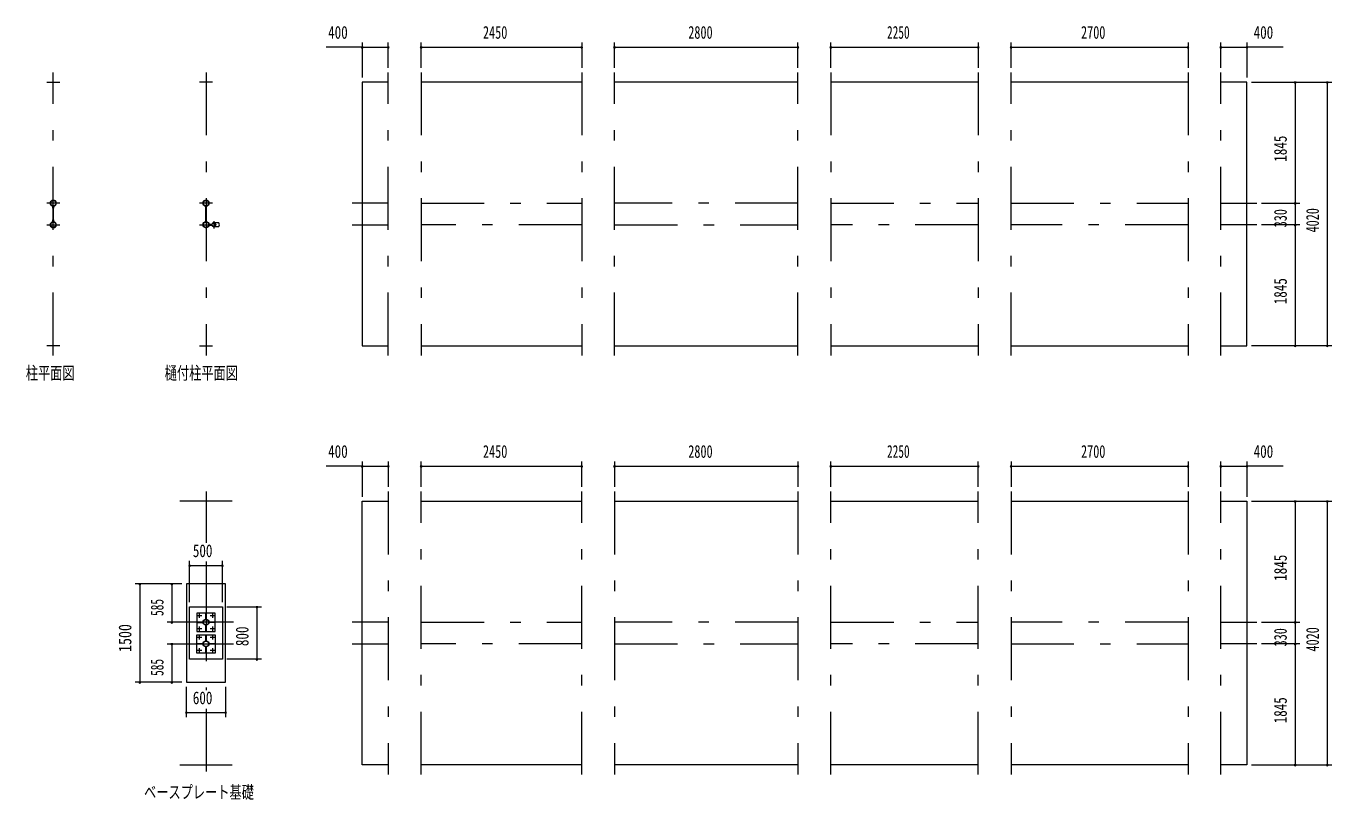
# Model space of a CAD drawing. Units: millimetres, scale not verified. Extents: x -31546 to 31551, y -14700 to 14700.
# Drawn here: x -31546 to -11625, y -11324 to 484 of the extents above; entities that cross this region are included whole.
import ezdxf
from ezdxf.enums import TextEntityAlignment as Align

# ---------------------------------------------------------------- set-up
doc = ezdxf.new("R2010")
doc.units = ezdxf.units.MM
doc.header["$LTSCALE"] = 80
doc.linetypes.add('USER3', pattern=[24, 12, -5, 2, -5])
for name, color, linetype, lineweight in [('0-2_1-07BOLD', 7, 'Continuous', 18), ('0-3_1-27CENTER', 3, 'USER3', 18), ('0-5_1-57DIM', 3, 'Continuous', 18)]:
    doc.layers.add(name, color=color, linetype=linetype, lineweight=lineweight)
doc.styles.add('ＭＳ ゴシック', font='')
doc.styles.get('ＭＳ ゴシック').set_extended_font_data('MS Gothic')

msp = doc.modelspace()

# ---------------------------------------------------------------- linework, layer by layer
at = {"layer": '0-2_1-07BOLD'}
for p, q in [((-31231.13, -372.46), (-31031.13, -372.46)), ((-28701.4, -372.46), (-28901.4, -372.46)), ((-23069.95, -372.46), (-25519.95, -372.46)), ((-19769.95, -372.46), (-22569.95, -372.46)), ((-17019.94, -372.46), (-19269.95, -372.46)), ((-13819.95, -372.46), (-16519.95, -372.46)), ((-31134.12, -2261.9), (-31134.12, -2503.01)), ((-31128.12, -2503.01), (-31128.12, -2261.9)), ((-28804.42, -2503.01), (-28804.42, -2261.9)), ((-28798.41, -2261.9), (-28798.41, -2503.01)), ((-28756.96, -2544.45), (-28710.75, -2544.45)), ((-28710.75, -2550.46), (-28756.96, -2550.46)), ((-28712.14, -2542.85), (-28755.49, -2542.85)), ((-28755.49, -2552.06), (-28712.14, -2552.06)), ((-28606.31, -2519.96), (-28673.89, -2519.96)), ((-28673.89, -2574.96), (-28606.31, -2574.96)), ((-31031.13, -4392.46), (-31231.13, -4392.46)), ((-28901.4, -4392.46), (-28701.4, -4392.46)), ((-25519.95, -4392.46), (-23069.95, -4392.46)), ((-22569.95, -4392.46), (-19769.95, -4392.46)), ((-19269.95, -4392.46), (-17019.94, -4392.46)), ((-16519.95, -4392.46), (-13819.95, -4392.46)), ((-28401.4, -6767.46), (-29201.4, -6767.46)), ((-25519.95, -6767.46), (-23069.95, -6767.46)), ((-22569.95, -6767.46), (-19769.95, -6767.46)), ((-19269.95, -6767.46), (-17019.94, -6767.46)), ((-16519.95, -6767.46), (-13819.95, -6767.46)), ((-28798.4, -8547.91), (-28804.4, -8547.91)), ((-28865.95, -8609.46), (-28865.95, -8615.46)), ((-28804.4, -8677.01), (-28798.4, -8677.01)), ((-28736.85, -8615.46), (-28736.85, -8609.46)), ((-28865.95, -8945.45), (-28865.95, -8939.45)), ((-28804.4, -8877.9), (-28798.4, -8877.9)), ((-28736.85, -8939.45), (-28736.85, -8945.45)), ((-28798.4, -9007.01), (-28804.4, -9007.01)), ((-29201.4, -10787.46), (-28401.4, -10787.46)), ((-23069.95, -10787.46), (-25519.95, -10787.46)), ((-19769.95, -10787.46), (-22569.95, -10787.46)), ((-17019.94, -10787.46), (-19269.95, -10787.46)), ((-13819.95, -10787.46), (-16519.95, -10787.46))]:
    msp.add_line(p, q, dxfattribs=at)
for points in [[(-26019.95, -372.46), (-26419.95, -372.46), (-26419.95, -4392.46), (-26019.95, -4392.46)], [(-13319.95, -4392.46), (-12919.95, -4392.46), (-12919.95, -372.46), (-13319.95, -372.46)], [(-31134.12, -2292.46), (-31135.72, -2292.46), (-31135.72, -2263.38)], [(-31126.52, -2263.38), (-31126.52, -2292.46), (-31128.12, -2292.46)], [(-28806.02, -2263.38), (-28806.02, -2292.46), (-28804.42, -2292.46)], [(-28798.41, -2292.46), (-28796.81, -2292.46), (-28796.81, -2263.38)], [(-31135.72, -2501.54), (-31135.72, -2472.46), (-31134.12, -2472.46)], [(-31128.12, -2472.46), (-31126.52, -2472.46), (-31126.52, -2501.54)], [(-28804.42, -2472.46), (-28806.02, -2472.46), (-28806.02, -2501.54)], [(-28796.81, -2501.54), (-28796.81, -2472.46), (-28798.41, -2472.46)], [(-26019.95, -10787.46), (-26419.95, -10787.46), (-26419.95, -6767.46), (-26019.95, -6767.46)], [(-13319.95, -6767.46), (-12919.95, -6767.46), (-12919.95, -10787.46), (-13319.95, -10787.46)]]:
    msp.add_lwpolyline(points, dxfattribs=at)
for points in [[(-29101.4, -8027.45), (-29101.4, -9527.46), (-28501.4, -9527.46), (-28501.4, -8027.45)], [(-29051.4, -8377.46), (-28551.4, -8377.46), (-28551.4, -9177.46), (-29051.4, -9177.46)], [(-28941.4, -8472.46), (-28941.4, -8752.46), (-28661.4, -8752.46), (-28661.4, -8472.46)], [(-28798.4, -8567.91), (-28804.4, -8567.91), (-28804.4, -8472.91), (-28798.4, -8472.91)], [(-28940.95, -8609.46), (-28940.95, -8615.46), (-28845.95, -8615.46), (-28845.95, -8609.46)], [(-28804.4, -8657.01), (-28798.4, -8657.01), (-28798.4, -8752.01), (-28804.4, -8752.01)], [(-28756.85, -8615.46), (-28756.85, -8609.46), (-28661.85, -8609.46), (-28661.85, -8615.46)], [(-28941.4, -8802.45), (-28661.4, -8802.45), (-28661.4, -9082.45), (-28941.4, -9082.45)], [(-28845.95, -8945.45), (-28940.95, -8945.45), (-28940.95, -8939.45), (-28845.95, -8939.45)], [(-28804.4, -8802.9), (-28798.4, -8802.9), (-28798.4, -8897.9), (-28804.4, -8897.9)], [(-28756.85, -8939.45), (-28661.85, -8939.45), (-28661.85, -8945.45), (-28756.85, -8945.45)], [(-28798.4, -8987.01), (-28798.4, -9082), (-28804.4, -9082), (-28804.4, -8987.01)]]:
    msp.add_lwpolyline(points, close=True, dxfattribs=at)
for centre, radius in [((-31131.13, -2217.46), 44.55), ((-31131.13, -2217.46), 40.35), ((-31131.13, -2169.06), 2.25), ((-28801.41, -2217.46), 44.55), ((-28801.41, -2217.46), 40.35), ((-28801.41, -2169.06), 2.25), ((-31131.13, -2547.46), 44.55), ((-31131.13, -2547.46), 40.35), ((-28801.41, -2547.46), 46.15), ((-28801.41, -2547.46), 44.55), ((-28801.41, -2547.46), 40.35), ((-28683.41, -2547.46), 27.5), ((-28652.06, -2547.46), 2.25), ((-31131.13, -2595.86), 2.25), ((-28801.41, -2595.86), 2.25), ((-28901.4, -8512.46), 8), ((-28701.4, -8512.46), 8), ((-28901.4, -8712.46), 8), ((-28801.4, -8612.46), 44.55), ((-28801.4, -8612.46), 40.35), ((-28701.4, -8712.46), 8), ((-28901.4, -8842.45), 8), ((-28801.4, -8942.45), 44.55), ((-28801.4, -8942.45), 40.35), ((-28701.4, -8842.45), 8), ((-28901.4, -9042.45), 8), ((-28701.4, -9042.45), 8)]:
    msp.add_circle(centre, radius, dxfattribs=at)
for centre, radius, start, end in [((-31131.12, -2217.46), 46.15, 93.78961, 264.28209), ((-31131.13, -2169.06), 3.85, 322.09525, 270.00276), ((-31131.12, -2217.46), 46.15, 275.72758, 90.00154), ((-28801.41, -2217.46), 46.15, 89.99846, 264.27242), ((-28801.41, -2169.06), 3.85, 269.99724, 217.90475), ((-28801.41, -2217.46), 46.15, 275.71791, 86.21039), ((-31131.12, -2547.46), 46.15, 95.71837, 266.21085), ((-31131.12, -2547.46), 46.15, 269.99892, 84.27287), ((-28683.41, -2547.46), 29.1, 0, 170.90512), ((-28683.41, -2547.46), 29.1, 189.09599, 354.06984), ((-28700.81, -2547.46), 44.9, 19.58864, 37.76454), ((-28700.81, -2547.46), 44.9, 322.23546, 340.41136), ((-28652.06, -2547.46), 3.85, 180, 128.65778), ((-28641.8, -2547.46), 44.9, 322.23546, 37.76454), ((-31131.13, -2595.86), 3.85, 90, 37.90752), ((-28801.41, -2595.86), 3.85, 142.09248, 90)]:
    msp.add_arc(centre, radius, start, end, dxfattribs=at)
at = {"layer": '0-3_1-27CENTER'}
for p, q in [((-31131.13, -4542.46), (-31131.13, -222.46)), ((-28801.4, -222.46), (-28801.4, -4542.46)), ((-26019.95, -4542.46), (-26019.95, -222.46)), ((-25519.95, -222.46), (-25519.95, -4542.46)), ((-23069.95, -222.46), (-23069.95, -4542.46)), ((-22569.95, -4542.46), (-22569.95, -222.46)), ((-19769.95, -4542.46), (-19769.95, -222.46)), ((-19269.95, -222.46), (-19269.95, -4542.46)), ((-17019.94, -222.46), (-17019.94, -4542.46)), ((-16519.95, -4542.46), (-16519.95, -222.46)), ((-13819.95, -222.46), (-13819.95, -4542.46)), ((-13319.95, -4542.46), (-13319.95, -222.46)), ((-31031.13, -2217.46), (-31231.13, -2217.46)), ((-28701.4, -2217.46), (-28901.4, -2217.46)), ((-26019.95, -2217.46), (-26569.95, -2217.46)), ((-25519.95, -2217.46), (-23069.95, -2217.46)), ((-19769.95, -2217.46), (-22569.95, -2217.46)), ((-19269.95, -2217.46), (-17019.94, -2217.46)), ((-16519.95, -2217.46), (-13819.95, -2217.46)), ((-13319.95, -2217.46), (-12769.95, -2217.46)), ((-31231.13, -2547.46), (-31031.13, -2547.46)), ((-28901.4, -2547.46), (-28701.4, -2547.46)), ((-28733.88, -2558.22), (-28733.88, -2536.69)), ((-28683.41, -2492.46), (-28683.41, -2602.46)), ((-26569.95, -2547.46), (-26019.95, -2547.46)), ((-23069.95, -2547.46), (-25519.95, -2547.46)), ((-22569.95, -2547.46), (-19769.95, -2547.46)), ((-17019.94, -2547.46), (-19269.95, -2547.46)), ((-13819.95, -2547.46), (-16519.95, -2547.46)), ((-12769.95, -2547.46), (-13319.95, -2547.46)), ((-28801.4, -6617.46), (-28801.4, -7398.87)), ((-26019.95, -6617.46), (-26019.95, -10937.46)), ((-25519.95, -10937.46), (-25519.95, -6617.46)), ((-23069.95, -10937.46), (-23069.95, -6617.46)), ((-22569.95, -6617.46), (-22569.95, -10937.46)), ((-19769.95, -6617.46), (-19769.95, -10937.46)), ((-19269.95, -10937.46), (-19269.95, -6617.46)), ((-17019.94, -10937.46), (-17019.94, -6617.46)), ((-16519.95, -6617.46), (-16519.95, -10937.46)), ((-13819.95, -6617.46), (-13819.95, -10937.46)), ((-13319.95, -10937.46), (-13319.95, -6617.46)), ((-28801.4, -7687.46), (-28801.4, -9647.46)), ((-28935.55, -8512.46), (-28867.26, -8512.46)), ((-28901.4, -8546.6), (-28901.4, -8478.31)), ((-28735.54, -8512.46), (-28667.25, -8512.46)), ((-28701.4, -8478.31), (-28701.4, -8546.6)), ((-28381.4, -8612.46), (-29201.4, -8612.46)), ((-28867.26, -8712.46), (-28935.55, -8712.46)), ((-28901.4, -8746.6), (-28901.4, -8678.31)), ((-28667.25, -8712.46), (-28735.54, -8712.46)), ((-28701.4, -8678.31), (-28701.4, -8746.6)), ((-26019.95, -8612.46), (-26569.95, -8612.46)), ((-25519.95, -8612.46), (-23069.95, -8612.46)), ((-19769.95, -8612.46), (-22569.95, -8612.46)), ((-19269.95, -8612.46), (-17019.94, -8612.46)), ((-13819.95, -8612.46), (-16519.95, -8612.46)), ((-13319.95, -8612.46), (-12769.95, -8612.46)), ((-29201.4, -8942.45), (-28381.4, -8942.45)), ((-28935.55, -8842.45), (-28867.26, -8842.45)), ((-28901.4, -8876.6), (-28901.4, -8808.31)), ((-28735.54, -8842.45), (-28667.25, -8842.45)), ((-28701.4, -8808.31), (-28701.4, -8876.6)), ((-26569.95, -8942.46), (-26019.95, -8942.46)), ((-23069.95, -8942.46), (-25519.95, -8942.46)), ((-22569.95, -8942.46), (-19769.95, -8942.46)), ((-17019.94, -8942.46), (-19269.95, -8942.46)), ((-16519.95, -8942.46), (-13819.95, -8942.46)), ((-12769.95, -8942.46), (-13319.95, -8942.46)), ((-28867.26, -9042.45), (-28935.55, -9042.45)), ((-28901.4, -9076.6), (-28901.4, -9008.31)), ((-28667.25, -9042.45), (-28735.54, -9042.45)), ((-28701.4, -9008.31), (-28701.4, -9076.6)), ((-28801.4, -9932.27), (-28801.4, -10937.46))]:
    msp.add_line(p, q, dxfattribs=at)
at = {"layer": '0-5_1-57DIM'}
for p, q in [((-26419.95, 232.54), (-26419.95, -302.46)), ((-26019.95, -152.46), (-26019.95, 232.54)), ((-25519.95, -152.46), (-25519.95, 232.54)), ((-23069.95, 232.54), (-23069.95, -152.46)), ((-22569.95, -152.46), (-22569.95, 232.54)), ((-19769.95, -152.46), (-19769.95, 232.54)), ((-19269.95, -152.46), (-19269.95, 232.54)), ((-17019.94, 232.54), (-17019.94, -152.46)), ((-16519.95, -152.46), (-16519.95, 232.54)), ((-13819.95, 232.54), (-13819.95, -152.46)), ((-13319.95, -152.46), (-13319.95, 232.54)), ((-12919.95, 232.54), (-12919.95, -302.46)), ((-26419.95, 162.54), (-26969.45, 162.54)), ((-26405.95, 162.54), (-26433.95, 162.54)), ((-26419.95, 162.54), (-26019.95, 162.54)), ((-26005.95, 162.54), (-26033.95, 162.54)), ((-25505.95, 162.54), (-25533.95, 162.54)), ((-25519.95, 162.54), (-23069.95, 162.54)), ((-23055.95, 162.54), (-23083.95, 162.54)), ((-22555.95, 162.54), (-22583.95, 162.54)), ((-22569.95, 162.54), (-19769.95, 162.54)), ((-19755.95, 162.54), (-19783.95, 162.54)), ((-19255.95, 162.54), (-19283.95, 162.54)), ((-19269.95, 162.54), (-17019.94, 162.54)), ((-17005.94, 162.54), (-17033.94, 162.54)), ((-16505.95, 162.54), (-16533.95, 162.54)), ((-16519.95, 162.54), (-13819.95, 162.54)), ((-13805.95, 162.54), (-13833.95, 162.54)), ((-13305.95, 162.54), (-13333.95, 162.54)), ((-13319.95, 162.54), (-12919.95, 162.54)), ((-12905.95, 162.54), (-12933.95, 162.54)), ((-12370.45, 162.54), (-12919.95, 162.54)), ((-12849.95, -372.46), (-11624.95, -372.46)), ((-12170.95, -372.46), (-12198.95, -372.46)), ((-12184.95, -372.46), (-12184.95, -2217.46)), ((-11680.95, -372.46), (-11708.95, -372.46)), ((-11694.95, -372.46), (-11694.95, -4392.46)), ((-12699.95, -2217.46), (-12114.95, -2217.46)), ((-12170.95, -2217.46), (-12198.95, -2217.46)), ((-12184.95, -2217.46), (-12184.95, -2547.46)), ((-12114.95, -2547.46), (-12699.95, -2547.46)), ((-12170.95, -2547.46), (-12198.95, -2547.46)), ((-12184.95, -2547.46), (-12184.95, -4392.46)), ((-11624.95, -4392.46), (-12849.95, -4392.46)), ((-12170.95, -4392.46), (-12198.95, -4392.46)), ((-11680.95, -4392.46), (-11708.95, -4392.46)), ((-26419.95, -6162.46), (-26419.95, -6697.46)), ((-26019.95, -6162.46), (-26019.95, -6547.46)), ((-25519.95, -6547.46), (-25519.95, -6162.46)), ((-23069.95, -6547.46), (-23069.95, -6162.46)), ((-22569.95, -6162.46), (-22569.95, -6547.46)), ((-19769.95, -6162.46), (-19769.95, -6547.46)), ((-19269.95, -6547.46), (-19269.95, -6162.46)), ((-17019.94, -6547.46), (-17019.94, -6162.46)), ((-16519.95, -6162.46), (-16519.95, -6547.46)), ((-13819.95, -6162.46), (-13819.95, -6547.46)), ((-13319.95, -6547.46), (-13319.95, -6162.46)), ((-12919.95, -6162.46), (-12919.95, -6697.46)), ((-26419.95, -6232.46), (-26969.45, -6232.46)), ((-26405.95, -6232.46), (-26433.95, -6232.46)), ((-26419.95, -6232.46), (-26019.95, -6232.46)), ((-26005.95, -6232.46), (-26033.95, -6232.46)), ((-25505.95, -6232.46), (-25533.95, -6232.46)), ((-25519.95, -6232.46), (-23069.95, -6232.46)), ((-23055.95, -6232.46), (-23083.95, -6232.46)), ((-22555.95, -6232.46), (-22583.95, -6232.46)), ((-22569.95, -6232.46), (-19769.95, -6232.46)), ((-19755.95, -6232.46), (-19783.95, -6232.46)), ((-19255.95, -6232.46), (-19283.95, -6232.46)), ((-19269.95, -6232.46), (-17019.94, -6232.46)), ((-17005.94, -6232.46), (-17033.94, -6232.46)), ((-16505.95, -6232.46), (-16533.95, -6232.46)), ((-16519.95, -6232.46), (-13819.95, -6232.46)), ((-13805.95, -6232.46), (-13833.95, -6232.46)), ((-13305.95, -6232.46), (-13333.95, -6232.46)), ((-13319.95, -6232.46), (-12919.95, -6232.46)), ((-12905.95, -6232.46), (-12933.95, -6232.46)), ((-12370.45, -6232.46), (-12919.95, -6232.46)), ((-12849.95, -6767.46), (-11624.95, -6767.46)), ((-12170.95, -6767.46), (-12198.95, -6767.46)), ((-12184.95, -6767.46), (-12184.95, -8612.46)), ((-11680.95, -6767.46), (-11708.95, -6767.46)), ((-11694.95, -6767.46), (-11694.95, -10787.46)), ((-29037.4, -7747.45), (-29065.4, -7747.45)), ((-29051.4, -8307.46), (-29051.4, -7677.45)), ((-29051.4, -7747.45), (-28551.4, -7747.45)), ((-28537.4, -7747.45), (-28565.4, -7747.45)), ((-28551.4, -8307.46), (-28551.4, -7677.45)), ((-29171.4, -8027.45), (-29881.4, -8027.45)), ((-29797.4, -8027.45), (-29825.4, -8027.45)), ((-29811.4, -8027.45), (-29811.4, -9527.46)), ((-29307.4, -8027.45), (-29335.4, -8027.45)), ((-29321.4, -8027.45), (-29321.4, -8612.46)), ((-28481.4, -8377.46), (-27954.47, -8377.46)), ((-28010.47, -8377.46), (-28038.47, -8377.46)), ((-28024.47, -8377.46), (-28024.47, -9177.46)), ((-29171.4, -8612.46), (-29391.4, -8612.46)), ((-29307.4, -8612.46), (-29335.4, -8612.46)), ((-12699.95, -8612.46), (-12114.95, -8612.46)), ((-12170.95, -8612.46), (-12198.95, -8612.46)), ((-12184.95, -8612.46), (-12184.95, -8942.46)), ((-29391.4, -8942.45), (-29171.4, -8942.45)), ((-29307.4, -8942.45), (-29335.4, -8942.45)), ((-29321.4, -8942.45), (-29321.4, -9527.46)), ((-12114.95, -8942.46), (-12699.95, -8942.46)), ((-12170.95, -8942.46), (-12198.95, -8942.46)), ((-12184.95, -8942.46), (-12184.95, -10787.46)), ((-27954.47, -9177.46), (-28481.4, -9177.46)), ((-28010.47, -9177.46), (-28038.47, -9177.46)), ((-29171.4, -9527.46), (-29881.4, -9527.46)), ((-29797.4, -9527.46), (-29825.4, -9527.46)), ((-29307.4, -9527.46), (-29335.4, -9527.46)), ((-29101.4, -10062.27), (-29101.4, -9597.46)), ((-28501.4, -9597.46), (-28501.4, -10062.27)), ((-29087.4, -9992.27), (-29115.4, -9992.27)), ((-29101.4, -9992.27), (-28501.4, -9992.27)), ((-28487.4, -9992.27), (-28515.4, -9992.27)), ((-12849.95, -10787.46), (-11624.95, -10787.46)), ((-12170.95, -10787.46), (-12198.95, -10787.46)), ((-11680.95, -10787.46), (-11708.95, -10787.46))]:
    msp.add_line(p, q, dxfattribs=at)
for centre in [(-26419.95, 162.54), (-26019.95, 162.54), (-25519.95, 162.54), (-23069.95, 162.54), (-22569.95, 162.54), (-19769.95, 162.54), (-19269.95, 162.54), (-17019.94, 162.54), (-16519.95, 162.54), (-13819.95, 162.54), (-13319.95, 162.54), (-12919.95, 162.54), (-12184.95, -372.46), (-11694.95, -372.46), (-12184.95, -2217.46), (-12184.95, -2547.46), (-12184.95, -4392.46), (-11694.95, -4392.46), (-26419.95, -6232.46), (-26019.95, -6232.46), (-25519.95, -6232.46), (-23069.95, -6232.46), (-22569.95, -6232.46), (-19769.95, -6232.46), (-19269.95, -6232.46), (-17019.94, -6232.46), (-16519.95, -6232.46), (-13819.95, -6232.46), (-13319.95, -6232.46), (-12919.95, -6232.46), (-12184.95, -6767.46), (-11694.95, -6767.46), (-29051.4, -7747.45), (-28551.4, -7747.45), (-29811.4, -8027.45), (-29321.4, -8027.45), (-28024.47, -8377.46), (-29321.4, -8612.46), (-12184.95, -8612.46), (-29321.4, -8942.45), (-12184.95, -8942.46), (-28024.47, -9177.46), (-29811.4, -9527.46), (-29321.4, -9527.46), (-29101.4, -9992.27), (-28501.4, -9992.27), (-12184.95, -10787.46), (-11694.95, -10787.46)]:
    msp.add_arc(centre, 14, 180, 0, dxfattribs=at)

# ---------------------------------------------------------------- texts
at = {"layer": '0-5_1-57DIM', "color": 7, "style": 'ＭＳ ゴシック'}
for s, width, p in [('400', 0.75, (-26937.93, 232.54)), ('2450', 0.7, (-24575.94, 232.54)), ('2800', 0.7, (-21443.84, 232.54)), ('2250', 0.65, (-18411.97, 232.54)), ('2700', 0.7, (-15451.82, 232.54)), ('400', 0.75, (-12818.43, 232.54)), ('柱平面図', 0.7, (-31551.13, -4965.86)), ('樋付柱平面図', 0.7, (-29431.4, -4965.86)), ('400', 0.75, (-26937.93, -6162.46)), ('2450', 0.7, (-24575.94, -6162.46)), ('2800', 0.7, (-21443.84, -6162.46)), ('2250', 0.65, (-18411.97, -6162.46)), ('2700', 0.7, (-15451.82, -6162.46)), ('400', 0.75, (-12818.43, -6162.46)), ('500', 0.75, (-29001.87, -7677.45)), ('600', 0.75, (-29002.49, -9922.27)), ('ベースプレート基礎', 0.7, (-29746.4, -11360.86))]:
    msp.add_text(s, height=195, dxfattribs=dict(at, width=width)).set_placement(p, align=Align.BOTTOM_LEFT)
for s, width, p in [('1845', 0.75, (-12254.95, -1585.26)), ('330', 0.7, (-12254.95, -2586.49)), ('4020', 0.7, (-11764.95, -2664.78)), ('1845', 0.75, (-12254.95, -3760.25)), ('1845', 0.75, (-12254.95, -7980.26)), ('585', 0.65, (-29391.4, -8516.61)), ('1500', 0.8, (-29881.4, -9065.89)), ('800', 0.75, (-28094.47, -8976.38)), ('330', 0.7, (-12254.95, -8981.5)), ('4020', 0.7, (-11764.95, -9059.78)), ('585', 0.65, (-29391.4, -9431.61)), ('1845', 0.75, (-12254.95, -10155.26))]:
    msp.add_text(s, height=195, rotation=90, dxfattribs=dict(at, width=width)).set_placement(p, align=Align.BOTTOM_LEFT)

doc.saveas('drawing.dxf')
